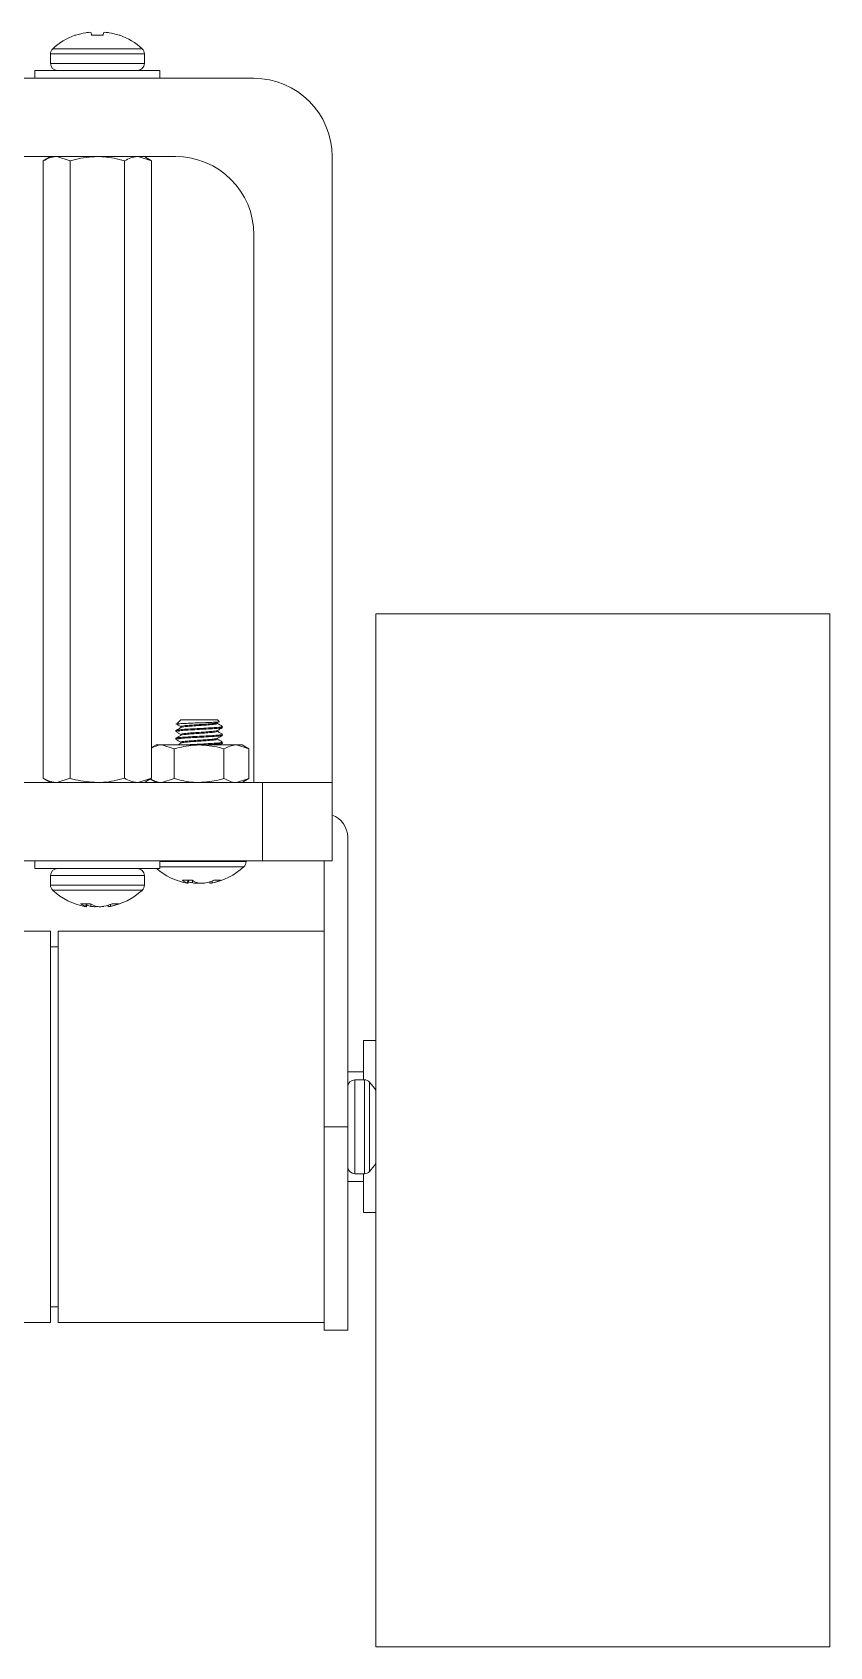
# Model space of a CAD drawing. Header units: inches. Extents: x -1846 to 3013, y 0 to 1997.
# Drawn here: x 2155 to 2180.5, y 738.6 to 790.1 of the extents above; entities that cross this region are included whole.
import ezdxf

# ---------------------------------------------------------------- set-up
doc = ezdxf.new("R2010")
doc.units = ezdxf.units.IN
doc.layers.get('0').update_dxf_attribs({"color": 2, "lineweight": 0})

msp = doc.modelspace()

# ---------------------------------------------------------------- linework, layer by layer
for p, q in [((2156.358, 790.054), (2156.383, 790.054)), ((2156.878, 790.136), (2156.885, 790.054)), ((2156.885, 790.054), (2157.263, 790.054)), ((2157.263, 790.054), (2157.271, 790.136)), ((2157.765, 790.054), (2157.791, 790.054)), ((2155.574, 789.458), (2155.574, 789.154)), ((2155.574, 789.458), (2158.574, 789.458)), ((2155.647, 789.624), (2158.501, 789.624)), ((2158.574, 789.154), (2158.574, 789.458)), ((2155.074, 788.929), (2155.074, 788.679)), ((2155.074, 788.929), (2159.074, 788.929)), ((2155.574, 789.154), (2158.574, 789.154)), ((2159.074, 788.679), (2159.074, 788.929)), ((2082.074, 788.679), (2162.074, 788.679)), ((2084.574, 786.179), (2159.574, 786.179)), ((2155.574, 786.179), (2155.342, 786.045)), ((2156.208, 786.045), (2155.775, 786.179)), ((2158.806, 786.045), (2158.373, 786.179)), ((2158.806, 786.045), (2158.574, 786.179)), ((2164.574, 766.179), (2164.574, 786.179)), ((2155.342, 786.045), (2155.342, 766.313)), ((2156.208, 786.045), (2156.208, 766.313)), ((2157.94, 786.045), (2157.94, 766.313)), ((2158.806, 786.045), (2158.806, 766.313)), ((2162.074, 766.179), (2162.074, 783.679)), ((2165.974, 771.564), (2165.974, 738.566)), ((2165.974, 771.564), (2180.474, 771.564)), ((2180.474, 771.564), (2180.474, 738.566)), ((2159.737, 768.179), (2159.608, 768.05)), ((2160.912, 768.179), (2159.737, 768.179)), ((2160.874, 768.109), (2160.816, 768.069)), ((2160.906, 768.087), (2160.976, 768.128)), ((2160.962, 768.129), (2160.912, 768.179)), ((2160.912, 768.061), (2160.912, 768.09)), ((2159.59, 767.844), (2159.579, 767.838)), ((2159.59, 767.594), (2159.579, 767.588)), ((2159.737, 767.967), (2159.737, 767.936)), ((2159.737, 767.717), (2159.737, 767.686)), ((2160.912, 767.811), (2160.912, 767.842)), ((2160.912, 767.561), (2160.912, 767.592)), ((2160.952, 767.913), (2160.952, 767.944)), ((2160.952, 767.663), (2160.952, 767.694)), ((2161.061, 767.93), (2161.074, 767.937)), ((2161.061, 767.68), (2161.074, 767.687)), ((2158.949, 767.379), (2158.806, 767.296)), ((2158.949, 767.379), (2159.134, 767.379)), ((2159.531, 767.256), (2159.134, 767.379)), ((2160.324, 767.379), (2159.134, 767.379)), ((2159.531, 766.302), (2159.531, 767.256)), ((2159.737, 767.467), (2159.737, 767.436)), ((2160.324, 767.379), (2161.515, 767.379)), ((2160.952, 767.413), (2160.952, 767.444)), ((2161.061, 767.43), (2161.074, 767.437)), ((2161.118, 766.302), (2161.118, 767.256)), ((2161.912, 767.256), (2161.515, 767.379)), ((2161.515, 767.379), (2161.699, 767.379)), ((2161.912, 767.256), (2161.699, 767.379)), ((2161.912, 766.302), (2161.912, 767.256)), ((2128.334, 766.179), (2162.348, 766.179)), ((2155.342, 766.313), (2155.574, 766.179)), ((2156.208, 766.313), (2155.775, 766.179)), ((2158.806, 766.313), (2158.373, 766.179)), ((2158.574, 766.179), (2158.806, 766.313)), ((2158.762, 766.287), (2158.949, 766.179)), ((2159.531, 766.302), (2159.134, 766.179)), ((2159.74, 766.182), (2159.734, 766.179)), ((2161.061, 766.18), (2161.074, 766.187)), ((2161.912, 766.302), (2161.515, 766.179)), ((2161.699, 766.179), (2161.912, 766.302)), ((2162.348, 763.679), (2162.348, 766.179)), ((2162.348, 766.179), (2164.434, 766.179)), ((2164.434, 766.179), (2164.574, 766.179)), ((2164.574, 766.179), (2164.574, 763.679)), ((2165.074, 755.179), (2165.074, 764.429)), ((2128.334, 763.679), (2162.348, 763.679)), ((2155.074, 763.679), (2155.074, 763.429)), ((2159.074, 763.429), (2159.074, 763.679)), ((2161.824, 763.65), (2159.074, 763.65)), ((2161.751, 763.484), (2159.074, 763.484)), ((2161.824, 763.65), (2161.824, 763.679)), ((2164.574, 763.679), (2162.348, 763.679)), ((2164.324, 755.179), (2164.324, 763.679)), ((2159.074, 763.429), (2155.074, 763.429)), ((2155.574, 763.204), (2155.574, 762.9)), ((2158.574, 763.204), (2155.574, 763.204)), ((2158.574, 762.9), (2158.574, 763.204)), ((2160.105, 763.054), (2159.788, 763.054)), ((2159.962, 763.054), (2159.955, 762.971)), ((2159.988, 763.054), (2159.979, 762.958)), ((2160.116, 763.047), (2160.118, 762.971)), ((2160.253, 762.982), (2160.252, 762.958)), ((2160.665, 763.006), (2160.669, 762.958)), ((2160.741, 763.032), (2160.745, 762.971)), ((2161.006, 763.054), (2160.8, 763.054)), ((2158.574, 762.9), (2155.574, 762.9)), ((2158.501, 762.734), (2155.647, 762.734)), ((2156.855, 762.304), (2156.538, 762.304)), ((2156.712, 762.304), (2156.705, 762.221)), ((2156.738, 762.304), (2156.729, 762.208)), ((2156.866, 762.297), (2156.868, 762.221)), ((2157.003, 762.232), (2157.002, 762.208)), ((2157.415, 762.256), (2157.419, 762.208)), ((2157.491, 762.282), (2157.495, 762.221)), ((2157.756, 762.304), (2157.55, 762.304)), ((2155.574, 761.429), (2154.574, 761.429)), ((2155.574, 761.429), (2155.574, 748.929)), ((2164.324, 761.429), (2155.824, 761.429)), ((2155.824, 761.429), (2155.824, 748.929)), ((2155.824, 760.929), (2155.574, 760.929)), ((2165.974, 757.936), (2165.574, 757.936)), ((2165.574, 756.679), (2165.574, 757.936)), ((2165.574, 756.929), (2165.074, 756.929)), ((2165.604, 756.679), (2165.299, 756.679)), ((2165.299, 756.679), (2165.299, 753.679)), ((2165.604, 756.679), (2165.604, 753.679)), ((2165.77, 756.606), (2165.77, 753.752)), ((2164.324, 755.179), (2165.074, 755.179)), ((2164.324, 748.679), (2164.324, 755.179)), ((2165.074, 755.179), (2165.074, 748.679)), ((2165.299, 753.679), (2165.604, 753.679)), ((2165.574, 752.436), (2165.574, 753.679)), ((2165.074, 753.429), (2165.574, 753.429)), ((2165.574, 752.436), (2165.974, 752.436)), ((2155.574, 749.429), (2155.824, 749.429)), ((2152.806, 748.929), (2155.574, 748.929)), ((2155.824, 748.929), (2164.324, 748.929)), ((2164.324, 748.679), (2165.074, 748.679)), ((2165.974, 738.566), (2180.474, 738.566))]:
    msp.add_line(p, q)
for centre, radius, start, end in [((2157.074, 788.066), 2.113, 109.825, 132.4927), ((2157.074, 788.05), 2.119, 100.1662, 109.027), ((2156.949, 788.362), 1.791, 93.964, 97.9842), ((2156.767, 789.799), 0.355, 71.7311, 80.5485), ((2157.382, 789.799), 0.355, 99.4515, 108.2689), ((2157.2, 788.362), 1.791, 82.0158, 86.036), ((2157.075, 788.05), 2.119, 70.973, 79.8338), ((2157.074, 788.066), 2.113, 47.5073, 70.175), ((2155.799, 789.458), 0.225, 132.4927, 180), ((2158.349, 789.458), 0.225, 0, 47.5073), ((2155.799, 789.154), 0.225, 180, 270), ((2158.349, 789.154), 0.225, 270, 0), ((2162.074, 786.179), 2.5, 0, 90), ((2159.574, 783.679), 2.5, 0, 90), ((2164.324, 764.429), 0.75, 0, 70.5288), ((2160.324, 765.041), 2.112, 280.74, 312.4927), ((2161.599, 763.65), 0.225, 312.4927, 0), ((2155.799, 763.204), 0.225, 90, 180), ((2158.349, 763.204), 0.225, 0, 90), ((2160.324, 765.041), 2.112, 229.7572, 259.26), ((2160.187, 763.651), 0.718, 236.2814, 251.201), ((2160.055, 763.623), 0.669, 256.9011, 263.4784), ((2160.011, 763.045), 0.0924, 232.8928, 249.8932), ((2160.447, 764.521), 1.584, 252.9844, 258.0156), ((2160.548, 763.78), 0.851, 238.6315, 251.9554), ((2160.385, 765.008), 2.054, 262.5365, 266.2829), ((2160.139, 764.426), 1.472, 274.4115, 277.2424), ((2160.51, 764.431), 1.477, 261.1799, 265.5848), ((2160.264, 765.008), 2.054, 273.7171, 277.4635), ((2160.195, 764.547), 1.61, 282.0263, 292.0551), ((2160.593, 763.623), 0.669, 276.5216, 283.0989), ((2160.43, 764.423), 1.485, 282.2311, 292.818), ((2155.799, 762.9), 0.225, 180, 227.5073), ((2157.074, 764.291), 2.113, 227.5073, 259.26), ((2157.074, 764.291), 2.113, 280.74, 312.4927), ((2158.349, 762.9), 0.225, 312.4927, 0), ((2156.937, 762.901), 0.718, 236.2814, 251.201), ((2156.805, 762.873), 0.669, 256.9011, 263.4784), ((2156.761, 762.295), 0.0924, 232.8928, 249.8932), ((2157.197, 763.771), 1.584, 252.9844, 258.0156), ((2157.298, 763.03), 0.851, 238.6315, 251.9554), ((2157.135, 764.258), 2.054, 262.5365, 266.2829), ((2156.889, 763.676), 1.472, 274.4115, 277.2424), ((2157.26, 763.681), 1.477, 261.1799, 265.5848), ((2157.014, 764.258), 2.054, 273.7171, 277.4635), ((2156.945, 763.797), 1.61, 282.0263, 292.0551), ((2157.343, 762.873), 0.669, 276.5216, 283.0989), ((2157.18, 763.673), 1.485, 282.2311, 292.818), ((2165.299, 756.454), 0.225, 90, 180), ((2165.604, 756.454), 0.225, 42.4927, 90), ((2164.212, 755.179), 2.113, 33.455, 42.4927), ((2165.299, 753.904), 0.225, 180, 270), ((2165.604, 753.904), 0.225, 270, 317.5073), ((2164.212, 755.179), 2.113, 317.5073, 326.545)]:
    msp.add_arc(centre, radius, start, end)
for points, knots in [([(2155.775, 786.179), (2155.765, 786.179), (2155.619, 786.177), (2155.476, 786.108), (2155.342, 786.045)], [0, 0, 0, 0, 0.07016, 1, 1, 1, 1]), ([(2157.074, 786.179), (2156.838, 786.161), (2156.545, 786.139), (2156.263, 786.06), (2156.208, 786.045)], [0, 0, 0, 0, 0.804908, 1, 1, 1, 1]), ([(2157.94, 786.045), (2157.717, 786.1), (2157.432, 786.171), (2157.139, 786.177), (2157.074, 786.179)], [0, 0, 0, 0, 0.7806222, 1, 1, 1, 1]), ([(2158.373, 786.179), (2158.363, 786.179), (2158.217, 786.177), (2158.074, 786.108), (2157.94, 786.045)], [0, 0, 0, 0, 0.07016, 1, 1, 1, 1]), ([(2159.613, 768.045), (2159.613, 768.046), (2159.613, 768.051), (2159.702, 768.058), (2159.862, 768.066), (2160.075, 768.076), (2160.311, 768.084), (2160.541, 768.092), (2160.742, 768.101), (2160.831, 768.107), (2160.874, 768.109)], [0, 0, 0, 0, 0.074664, 0.212696, 0.350022, 0.483013, 0.616006, 0.748639, 0.876595, 1, 1, 1, 1]), ([(2160.816, 768.069), (2160.858, 768.074), (2160.904, 768.08), (2160.902, 768.086), (2160.901, 768.087)], [0, 0, 0, 0, 0.886251, 1, 1, 1, 1]), ([(2160.961, 768.121), (2160.962, 768.12), (2160.966, 768.117), (2160.927, 768.113), (2160.883, 768.11), (2160.874, 768.109)], [0, 0, 0, 0, 0.080476, 0.820611, 1, 1, 1, 1]), ([(2160.952, 767.944), (2160.89, 767.939), (2160.763, 767.929), (2160.482, 767.912), (2160.182, 767.898), (2159.903, 767.882), (2159.689, 767.866), (2159.572, 767.851), (2159.563, 767.834), (2159.653, 767.824), (2159.697, 767.819)], [0, 0, 0, 0, 0.124092, 0.251443, 0.373754, 0.5, 0.626246, 0.748557, 0.875908, 1, 1, 1, 1]), ([(2160.952, 767.694), (2160.89, 767.689), (2160.763, 767.679), (2160.482, 767.662), (2160.182, 767.648), (2159.903, 767.632), (2159.689, 767.616), (2159.572, 767.601), (2159.563, 767.584), (2159.653, 767.574), (2159.697, 767.569)], [0, 0, 0, 0, 0.124092, 0.251443, 0.373754, 0.5, 0.626246, 0.748557, 0.875908, 1, 1, 1, 1]), ([(2159.578, 768.057), (2159.606, 768.041), (2159.658, 768.011), (2159.711, 767.98), (2159.737, 767.965)], [0, 0, 0, 0, 0.514957, 1, 1, 1, 1]), ([(2160.952, 767.913), (2160.89, 767.908), (2160.763, 767.898), (2160.482, 767.881), (2160.183, 767.867), (2159.903, 767.851), (2159.691, 767.834), (2159.572, 767.821), (2159.583, 767.811), (2159.588, 767.807)], [0, 0, 0, 0, 0.146168, 0.296176, 0.440247, 0.588953, 0.737659, 0.88173, 1, 1, 1, 1]), ([(2159.578, 767.807), (2159.606, 767.791), (2159.658, 767.761), (2159.711, 767.73), (2159.737, 767.715)], [0, 0, 0, 0, 0.514957, 1, 1, 1, 1]), ([(2160.952, 767.663), (2160.89, 767.658), (2160.763, 767.648), (2160.482, 767.631), (2160.183, 767.617), (2159.903, 767.601), (2159.691, 767.584), (2159.572, 767.571), (2159.583, 767.561), (2159.588, 767.557)], [0, 0, 0, 0, 0.146168, 0.296176, 0.440247, 0.588953, 0.737659, 0.88173, 1, 1, 1, 1]), ([(2159.74, 767.932), (2159.713, 767.917), (2159.668, 767.89), (2159.623, 767.864), (2159.604, 767.853)], [0, 0, 0, 0, 0.593966, 1, 1, 1, 1]), ([(2159.74, 767.682), (2159.713, 767.667), (2159.668, 767.64), (2159.623, 767.614), (2159.604, 767.603)], [0, 0, 0, 0, 0.593966, 1, 1, 1, 1]), ([(2160.9, 768.066), (2160.904, 768.061), (2160.916, 768.052), (2160.827, 768.038), (2160.665, 768.023), (2160.448, 768.006), (2160.213, 767.992), (2159.994, 767.976), (2159.828, 767.959), (2159.735, 767.946), (2159.743, 767.936), (2159.747, 767.932)], [0, 0, 0, 0, 0.087721, 0.203953, 0.320185, 0.439481, 0.55404, 0.672297, 0.790555, 0.905113, 1, 1, 1, 1]), ([(2160.9, 767.816), (2160.904, 767.811), (2160.916, 767.802), (2160.827, 767.788), (2160.665, 767.773), (2160.448, 767.756), (2160.213, 767.742), (2159.994, 767.726), (2159.828, 767.709), (2159.735, 767.696), (2159.743, 767.686), (2159.747, 767.682)], [0, 0, 0, 0, 0.087721, 0.203953, 0.320185, 0.439481, 0.55404, 0.672297, 0.790555, 0.905113, 1, 1, 1, 1]), ([(2160.9, 767.566), (2160.904, 767.561), (2160.916, 767.552), (2160.827, 767.538), (2160.665, 767.523), (2160.448, 767.506), (2160.213, 767.492), (2159.994, 767.476), (2159.828, 767.459), (2159.735, 767.446), (2159.743, 767.436), (2159.747, 767.432)], [0, 0, 0, 0, 0.087721, 0.203953, 0.320185, 0.439481, 0.55404, 0.672297, 0.790555, 0.905113, 1, 1, 1, 1]), ([(2160.816, 768.069), (2160.767, 768.064), (2160.668, 768.054), (2160.447, 768.037), (2160.213, 768.023), (2159.994, 768.007), (2159.83, 767.991), (2159.741, 767.979), (2159.746, 767.97), (2159.748, 767.967)], [0, 0, 0, 0, 0.1521032, 0.3082165, 0.4581302, 0.6128838, 0.7676374, 0.917551, 1, 1, 1, 1]), ([(2160.9, 767.843), (2160.903, 767.84), (2160.911, 767.832), (2160.826, 767.819), (2160.665, 767.804), (2160.448, 767.787), (2160.213, 767.773), (2159.994, 767.757), (2159.83, 767.741), (2159.741, 767.729), (2159.746, 767.72), (2159.748, 767.717)], [0, 0, 0, 0, 0.065698, 0.189046, 0.312395, 0.438996, 0.560569, 0.686067, 0.811565, 0.933138, 1, 1, 1, 1]), ([(2160.9, 767.593), (2160.903, 767.59), (2160.911, 767.582), (2160.826, 767.569), (2160.665, 767.554), (2160.448, 767.537), (2160.213, 767.523), (2159.994, 767.507), (2159.83, 767.491), (2159.741, 767.479), (2159.746, 767.47), (2159.748, 767.467)], [0, 0, 0, 0, 0.0656977, 0.1890463, 0.312395, 0.4389957, 0.5605687, 0.6860667, 0.8115647, 0.9331377, 1, 1, 1, 1]), ([(2161.072, 767.971), (2161.045, 767.987), (2160.99, 768.018), (2160.936, 768.05), (2160.909, 768.066)], [0, 0, 0, 0, 0.5001829, 1, 1, 1, 1]), ([(2161.072, 767.721), (2161.045, 767.737), (2160.99, 767.768), (2160.936, 767.8), (2160.909, 767.816)], [0, 0, 0, 0, 0.5001829, 1, 1, 1, 1]), ([(2161.072, 767.471), (2161.045, 767.487), (2160.99, 767.518), (2160.936, 767.55), (2160.909, 767.566)], [0, 0, 0, 0, 0.5001829, 1, 1, 1, 1]), ([(2160.912, 767.843), (2160.939, 767.859), (2160.988, 767.887), (2161.036, 767.915), (2161.058, 767.928)], [0, 0, 0, 0, 0.555499, 1, 1, 1, 1]), ([(2160.912, 767.593), (2160.939, 767.609), (2160.988, 767.637), (2161.036, 767.665), (2161.058, 767.678)], [0, 0, 0, 0, 0.555499, 1, 1, 1, 1]), ([(2161.059, 767.971), (2161.065, 767.967), (2161.08, 767.958), (2160.999, 767.949), (2160.952, 767.944)], [0, 0, 0, 0, 0.413186, 1, 1, 1, 1]), ([(2161.059, 767.937), (2161.064, 767.934), (2161.075, 767.926), (2161.001, 767.918), (2160.952, 767.913)], [0, 0, 0, 0, 0.355149, 1, 1, 1, 1]), ([(2161.059, 767.721), (2161.065, 767.717), (2161.08, 767.708), (2160.999, 767.699), (2160.952, 767.694)], [0, 0, 0, 0, 0.413186, 1, 1, 1, 1]), ([(2161.059, 767.687), (2161.064, 767.684), (2161.075, 767.676), (2161.001, 767.668), (2160.952, 767.663)], [0, 0, 0, 0, 0.355149, 1, 1, 1, 1]), ([(2159.134, 767.379), (2159.124, 767.379), (2159.014, 767.377), (2158.905, 767.326), (2158.806, 767.279)], [0, 0, 0, 0, 0.085126, 1, 1, 1, 1]), ([(2160.324, 767.379), (2160.266, 767.378), (2159.997, 767.372), (2159.735, 767.307), (2159.531, 767.256)], [0, 0, 0, 0, 0.2192088, 1, 1, 1, 1]), ([(2159.578, 767.557), (2159.606, 767.541), (2159.658, 767.511), (2159.711, 767.48), (2159.737, 767.465)], [0, 0, 0, 0, 0.514957, 1, 1, 1, 1]), ([(2159.74, 767.432), (2159.713, 767.417), (2159.682, 767.399), (2159.652, 767.381), (2159.648, 767.379)], [0, 0, 0, 0, 0.881527, 1, 1, 1, 1]), ([(2160.952, 767.444), (2160.89, 767.439), (2160.763, 767.429), (2160.48, 767.412), (2160.187, 767.398), (2159.968, 767.386), (2159.887, 767.38), (2159.873, 767.379)], [0, 0, 0, 0, 0.2365861, 0.4793863, 0.7125787, 0.9532721, 1, 1, 1, 1]), ([(2161.118, 767.256), (2161.068, 767.27), (2160.809, 767.343), (2160.541, 767.363), (2160.324, 767.379)], [0, 0, 0, 0, 0.194876, 1, 1, 1, 1]), ([(2160.952, 767.413), (2160.89, 767.408), (2160.763, 767.398), (2160.558, 767.386), (2160.441, 767.38), (2160.424, 767.379)], [0, 0, 0, 0, 0.454543, 0.921026, 1, 1, 1, 1]), ([(2161.059, 767.471), (2161.065, 767.467), (2161.08, 767.458), (2160.999, 767.449), (2160.952, 767.444)], [0, 0, 0, 0, 0.413186, 1, 1, 1, 1]), ([(2161.059, 767.437), (2161.064, 767.434), (2161.075, 767.426), (2161.001, 767.418), (2160.952, 767.413)], [0, 0, 0, 0, 0.3551491, 1, 1, 1, 1]), ([(2160.973, 767.379), (2160.98, 767.383), (2161.008, 767.399), (2161.036, 767.415), (2161.058, 767.428)], [0, 0, 0, 0, 0.233741, 1, 1, 1, 1]), ([(2161.515, 767.379), (2161.506, 767.379), (2161.372, 767.377), (2161.24, 767.314), (2161.118, 767.256)], [0, 0, 0, 0, 0.07015, 1, 1, 1, 1]), ([(2155.775, 766.179), (2155.765, 766.179), (2155.619, 766.181), (2155.476, 766.249), (2155.342, 766.313)], [0, 0, 0, 0, 0.07016, 1, 1, 1, 1]), ([(2157.074, 766.179), (2156.838, 766.196), (2156.545, 766.218), (2156.263, 766.297), (2156.208, 766.313)], [0, 0, 0, 0, 0.804908, 1, 1, 1, 1]), ([(2157.94, 766.313), (2157.717, 766.257), (2157.432, 766.186), (2157.139, 766.18), (2157.074, 766.179)], [0, 0, 0, 0, 0.7806222, 1, 1, 1, 1]), ([(2158.373, 766.179), (2158.363, 766.179), (2158.217, 766.181), (2158.074, 766.249), (2157.94, 766.313)], [0, 0, 0, 0, 0.07016, 1, 1, 1, 1]), ([(2159.134, 766.179), (2159.124, 766.179), (2159.008, 766.18), (2158.894, 766.235), (2158.789, 766.284)], [0, 0, 0, 0, 0.080705, 1, 1, 1, 1]), ([(2160.324, 766.179), (2160.266, 766.18), (2159.997, 766.186), (2159.735, 766.251), (2159.531, 766.302)], [0, 0, 0, 0, 0.2192088, 1, 1, 1, 1]), ([(2161.118, 766.302), (2161.068, 766.287), (2160.809, 766.215), (2160.541, 766.195), (2160.324, 766.179)], [0, 0, 0, 0, 0.194876, 1, 1, 1, 1]), ([(2161.515, 766.179), (2161.506, 766.179), (2161.372, 766.181), (2161.24, 766.243), (2161.118, 766.302)], [0, 0, 0, 0, 0.07015, 1, 1, 1, 1])]:
    msp.add_open_spline(points, degree=3, knots=knots)

doc.saveas('drawing.dxf')
